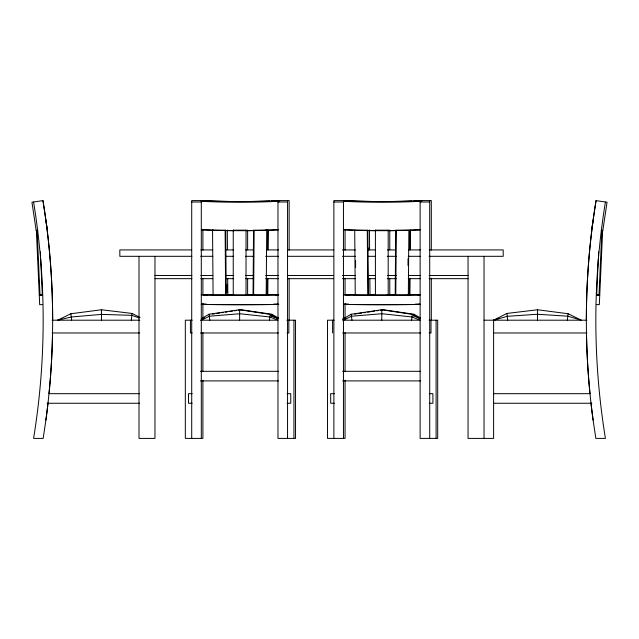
<?xml version="1.0" encoding="UTF-8"?>
<svg xmlns="http://www.w3.org/2000/svg" width="639" height="639" viewBox="0 0 639 639"><rect width="100%" height="100%" fill="white"/><g stroke="black" fill="none" stroke-linecap="round" stroke-linejoin="round"><path stroke-width="0.96" d="M253.571 230.032L253.036 294.962L266.183 295.106L266.719 230.176L266.136 230.032M253.619 295.106L254.154 230.176L266.719 230.176M267.198 294.962L267.334 278.237M267.565 249.713L267.733 230.032L265.8 230.032M267.781 295.106L267.917 278.38M268.148 249.857L268.316 230.176L267.733 230.032M395.733 230.032L395.198 294.962L395.781 295.106L408.337 295.106L408.88 230.176L396.316 230.176L395.781 295.106M408.001 265.449L408.057 258.563M409.351 294.962L409.495 278.237M409.727 249.713L409.887 230.032L410.47 230.176L410.31 249.857M409.934 295.106L410.078 278.38M140.061 317.495L132.073 313.437L101.425 309.763L101.489 320.203M468.052 256.311L468.052 438.402L493.604 438.402L493.604 320.203L507.374 316.305L537.479 314.244L567.847 316.201L581.418 320.203L568.111 313.741L537.575 309.763L537.511 320.203M239.633 320.203L239.609 309.763L209.017 314.244L201.293 318.709M381.795 320.203L381.771 309.763L351.178 314.244L342.6 319.204M598.296 258.707L596.682 295.106L599.015 295.106L601.898 230.176M598.423 255.76L598.599 251.822M602.649 230.176L599.326 304.683L596.475 304.563M239.609 309.763L270.177 314.396L269.45 320.203M381.771 309.763L412.339 314.396L411.612 320.203M568.111 313.741L567.328 320.203M131.307 320.203L132.073 313.437M271.567 316.305L271.847 314.244L241.254 309.763L238.299 310.211M413.729 316.305L414.008 314.244L383.416 309.763L380.453 310.211M48.013 403.057A743.173 743.173 0 0 1 45.896 420.111L43.164 438.402L33.579 438.402A733.7 733.7 0 0 0 33.579 201.996M591.794 229.034L596.043 200.598L607.05 202.243L602.801 230.679L601.211 230.439M537.575 309.763L506.927 313.437L493.604 320.203L499.027 318.254M201.309 320.203L209.408 316.201L239.777 313.741L269.922 316.984L277.957 320.203L200.47 320.203M343.47 320.203L351.57 316.201L381.938 313.741L412.083 316.984L420.119 320.203L342.632 320.203M139.062 317.926L131.834 315.331L101.377 314.396L71.368 316.984L57.582 320.203L70.889 313.741L101.425 309.763M57.582 320.203L59.387 319.668M201.772 318.534L204.6 317.695M342.999 318.813L345.819 317.974M225.703 230.032L226.238 294.962L213.091 295.106L212.555 230.176L213.138 230.032M355.252 295.106L367.816 295.106L367.273 230.176L354.717 230.176L355.252 295.106L355.835 294.962M367.816 295.106L368.399 294.962L367.864 230.032M212.659 314.1L214.632 313.797M216.605 313.501L219.56 313.054M221.533 312.751L223.506 312.455M225.479 312.151L227.452 311.856M229.425 311.56L232.38 311.105M234.353 310.81L236.326 310.514M354.821 314.1L356.794 313.797M358.767 313.501L361.722 313.054M363.695 312.751L365.668 312.455M367.641 312.151L374.542 311.105M376.515 310.81L378.488 310.514M47.206 229.034L42.957 200.598L31.95 202.243L36.199 230.679L37.789 230.439M40.88 295.034L39.283 295.106L39.674 304.683L42.525 304.563M42.134 294.986L39.283 295.106L36.351 230.176M269.762 201.029A118.199 17.469 0 0 1 202.898 200.598L191.716 200.598L191.716 438.402M201.301 438.402L201.301 200.598A118.199 17.469 0 0 0 277.973 200.598L289.147 200.598L289.147 250.161M411.923 201.029A118.199 17.469 0 0 1 345.06 200.598L333.877 200.598L333.877 438.402M343.462 438.402L343.462 200.598A118.199 17.469 0 0 0 420.127 200.598L431.309 200.598L431.309 250.161M191.716 201.996L201.301 201.996M277.973 201.996L287.55 201.996M333.877 201.996L343.462 201.996M420.127 201.996L429.712 201.996M212.555 230.176L225.12 230.176L225.655 295.106M233.243 230.176L246.023 230.176M375.405 230.176L388.185 230.176M191.716 249.921L119.836 249.921L119.836 256.311L191.868 256.311M200.702 249.921L212.683 249.921M225.655 249.921L233.642 249.921M245.624 249.921L253.611 249.921M266.591 249.921L278.572 249.921M287.55 249.921L333.478 249.921M342.464 249.921L355.436 249.921M367.417 249.921L375.405 249.921M387.386 249.921L395.373 249.921M408.353 249.921L420.326 249.921M429.312 249.921L503.189 249.921L503.189 256.311L429.168 256.311M200.702 256.311L212.803 256.311M225.655 256.311L233.746 256.311M245.624 256.311L253.683 256.311M265.648 256.311L278.612 256.311M287.55 256.311L333.478 256.311M342.424 256.311L355.436 256.311M367.345 256.311L375.405 256.311M387.29 256.311L396.26 256.311M408.225 256.311L420.326 256.311M154.973 275.473L191.868 275.473M200.838 275.473L212.803 275.473M225.767 275.473L233.746 275.473M245.711 275.473L253.683 275.473M265.648 275.473L278.612 275.473M287.582 275.473L333.446 275.473M342.424 275.473L355.38 275.473M367.345 275.473L375.325 275.473M387.29 275.473L396.26 275.473M408.225 275.473L420.19 275.473M429.168 275.473L468.052 275.473M154.973 278.668L191.868 278.668M200.838 278.668L212.803 278.668M225.767 278.668L233.746 278.668M245.711 278.668L253.683 278.668M265.648 278.668L278.612 278.668M287.582 278.668L333.446 278.668M342.424 278.668L355.38 278.668M367.345 278.668L375.325 278.668M387.29 278.668L396.26 278.668M408.225 278.668L420.19 278.668M429.168 278.668L468.052 278.668M245.656 294.962L247.62 294.962M387.817 294.962L389.782 294.962M52.142 320.203L139.757 320.203M192.219 320.203L185.326 320.203L185.326 438.402L202.898 438.402L202.898 380.261M286.855 320.203L295.537 320.203L295.537 438.402L277.973 438.402L277.973 200.598M334.197 320.203L327.488 320.203L327.488 438.402L345.06 438.402L345.06 380.261M429.017 320.203L437.699 320.203L437.699 438.402L420.127 438.402L420.127 200.598M484.027 320.203L586.858 320.203M52.142 332.975L139.438 332.975M192.219 332.975L190.43 332.975L190.43 320.203M200.47 332.975L278.412 332.975M287.047 332.975L288.844 332.975L288.844 320.203M342.632 332.975L420.574 332.975M429.208 332.975L431.005 332.975L431.005 320.203M493.604 332.975L586.858 332.975M200.486 371.315L278.396 371.315M342.64 371.315L420.558 371.315M200.486 380.9L278.396 380.9M342.64 380.9L420.558 380.9M49.123 393.68L139.637 393.68M192.171 393.68L188.521 393.68L188.521 403.257L192.171 403.257M287.095 393.68L290.745 393.68L290.745 403.257L287.095 403.257M334.333 393.68L330.683 393.68L330.683 403.257L334.333 403.257M429.256 393.68L432.907 393.68L432.907 403.257L429.256 403.257M493.404 393.68L589.877 393.68M47.134 403.257L139.637 403.257M493.404 403.257L591.866 403.257M596.866 294.986L599.717 295.106L598.12 295.034M407.754 294.962L408.337 295.106M417.491 317.415L419.368 317.974M273.444 316.864L278.149 318.254M414.799 316.305L420.047 318.254M270.888 315.65L277.885 318.254M412.339 314.396L420.119 318.749M270.177 314.396L277.957 318.749M414.008 314.244L420.015 317.719M271.847 314.244L278.708 318.214M351.178 314.244L351.977 320.203M209.017 314.244L209.816 320.203M506.927 313.437L507.693 320.203M590.987 403.057A743.173 743.173 0 0 0 593.104 420.111L595.836 438.402L605.421 438.402A733.7 733.7 0 0 1 605.421 201.996M70.889 313.741L71.672 320.203M40.401 251.822L40.576 255.76M40.704 258.707L42.318 295.106L39.985 295.106L37.102 230.176M369.454 230.032L369.622 249.713M369.853 278.237L369.997 294.962M369.022 247.884L369.038 249.857M355.548 260.528L355.603 267.414M227.3 230.032L227.46 249.713M227.692 278.237L227.835 294.962M227.157 284.283L227.228 292.151M484.027 256.311L484.027 438.402M436.102 320.203L436.102 438.402M431.309 278.229L431.309 320.203M429.712 200.598L429.712 438.402M421.724 201.301L421.724 200.598A118.199 17.469 0 0 1 413.729 200.958M389.782 230.032L389.782 249.857M389.782 278.237L389.782 295.106M388.185 230.032L388.185 295.106L375.405 295.106L375.405 230.032M345.06 200.598L345.06 201.301M345.06 229.249L345.06 250.161M345.06 278.229L345.06 294.483M345.06 303.381L345.06 318.294M345.06 332.607L345.06 371.69M332.592 320.203L332.592 332.975M293.94 320.203L293.94 438.402M289.147 278.229L289.147 320.203M287.55 200.598L287.55 438.402M279.57 201.301L279.57 200.598A118.199 17.469 0 0 1 271.567 200.958M247.62 230.032L247.62 249.857M247.62 278.237L247.62 295.106M246.023 230.032L246.023 295.106L233.243 295.106L233.243 230.032M202.898 200.598L202.898 201.301M202.898 229.249L202.898 250.161M202.898 278.229L202.898 294.483M202.898 303.381L202.898 318.294M202.898 332.607L202.898 371.69M154.973 256.311L154.973 438.402L139.006 438.402L139.006 256.311M277.973 201.301A118.199 17.469 0 0 1 201.301 201.301M277.973 229.736A118.199 17.469 0 0 1 201.301 229.736M277.973 294.851A118.199 4.777 0 0 1 201.301 294.851M277.973 304.42A118.199 4.777 0 0 1 201.301 304.42M277.973 294.659A118.199 4.777 0 0 1 266.359 294.787M252.621 294.883A118.199 4.777 0 0 1 246.135 294.906M233.131 294.906A118.199 4.777 0 0 1 226.645 294.883M212.907 294.787A118.199 4.777 0 0 1 201.301 294.659M277.973 304.228A118.199 4.777 0 0 1 273.548 304.292M245.208 304.483A118.199 4.777 0 0 1 234.058 304.483M206.613 304.3A118.199 4.777 0 0 1 201.301 304.228M589.989 393.568A743.173 743.173 0 0 1 586.458 332.607M586.354 320.203A743.173 743.173 0 0 1 593.104 220.295M593.112 420.103A742.941 742.941 0 0 1 596.043 200.598M420.127 201.301A118.199 17.469 0 0 1 343.462 201.301M420.127 229.736A118.199 17.469 0 0 1 343.462 229.736M420.127 294.851A118.199 4.777 0 0 1 343.462 294.851M420.127 304.42A118.199 4.777 0 0 1 343.462 304.42M420.127 294.659A118.199 4.777 0 0 1 407.61 294.795M394.782 294.883A118.199 4.777 0 0 1 388.296 294.906M375.293 294.906A118.199 4.777 0 0 1 368.807 294.883M355.979 294.795A118.199 4.777 0 0 1 343.462 294.659M420.127 304.228A118.199 4.777 0 0 1 414.815 304.3M387.37 304.483A118.199 4.777 0 0 1 376.219 304.483M348.774 304.3A118.199 4.777 0 0 1 343.462 304.228M278.684 229.776A118.199 17.469 0 0 1 267.957 230.224M254.218 230.575A118.199 17.469 0 0 1 247.732 230.655M233.802 230.647A118.199 17.469 0 0 1 228.243 230.575M212.699 230.16A118.199 17.469 0 0 1 202.898 229.736M278.684 304.436A118.199 4.777 0 0 1 202.898 304.42M278.684 294.667A118.199 4.777 0 0 1 267.046 294.795M253.292 294.891A118.199 4.777 0 0 1 250.52 294.898M247.732 294.906A118.199 4.777 0 0 1 245.879 294.906M233.802 294.906A118.199 4.777 0 0 1 225.479 294.875M212.699 294.771A118.199 4.777 0 0 1 202.898 294.659L202.898 294.851A118.199 4.777 0 0 0 207.324 294.906M278.684 294.859A118.199 4.777 0 0 1 275.145 294.906M233.802 295.098A118.199 4.777 0 0 1 231.949 295.09M278.684 304.244A118.199 4.777 0 0 1 273.356 304.308M246.806 304.483A118.199 4.777 0 0 1 235.655 304.483M206.429 304.276A118.199 4.777 0 0 1 202.898 304.228M419.967 229.824A118.199 17.469 0 0 1 410.118 230.224M395.453 230.591A118.199 17.469 0 0 1 389.894 230.655M375.037 230.639A118.199 17.469 0 0 1 368.559 230.543M354.861 230.16A118.199 17.469 0 0 1 345.06 229.736M419.967 304.444A118.199 4.777 0 0 1 345.06 304.42M419.967 294.683A118.199 4.777 0 0 1 409.208 294.795M395.453 294.891A118.199 4.777 0 0 1 392.681 294.898M389.894 294.906A118.199 4.777 0 0 1 387.106 294.914M375.037 294.898A118.199 4.777 0 0 1 368.559 294.875M355.763 294.779A118.199 4.777 0 0 1 345.06 294.659L345.06 294.851A118.199 4.777 0 0 0 349.485 294.906M419.967 294.875A118.199 4.777 0 0 1 417.299 294.906M419.967 304.252A118.199 4.777 0 0 1 415.518 304.308M388.967 304.483A118.199 4.777 0 0 1 377.817 304.483M348.59 304.276A118.199 4.777 0 0 1 345.06 304.228M52.542 332.607A743.173 743.173 0 0 1 49.011 393.568M45.896 220.295A743.173 743.173 0 0 1 52.646 320.203M42.957 200.598A742.941 742.941 0 0 1 45.888 420.103"/></g></svg>
